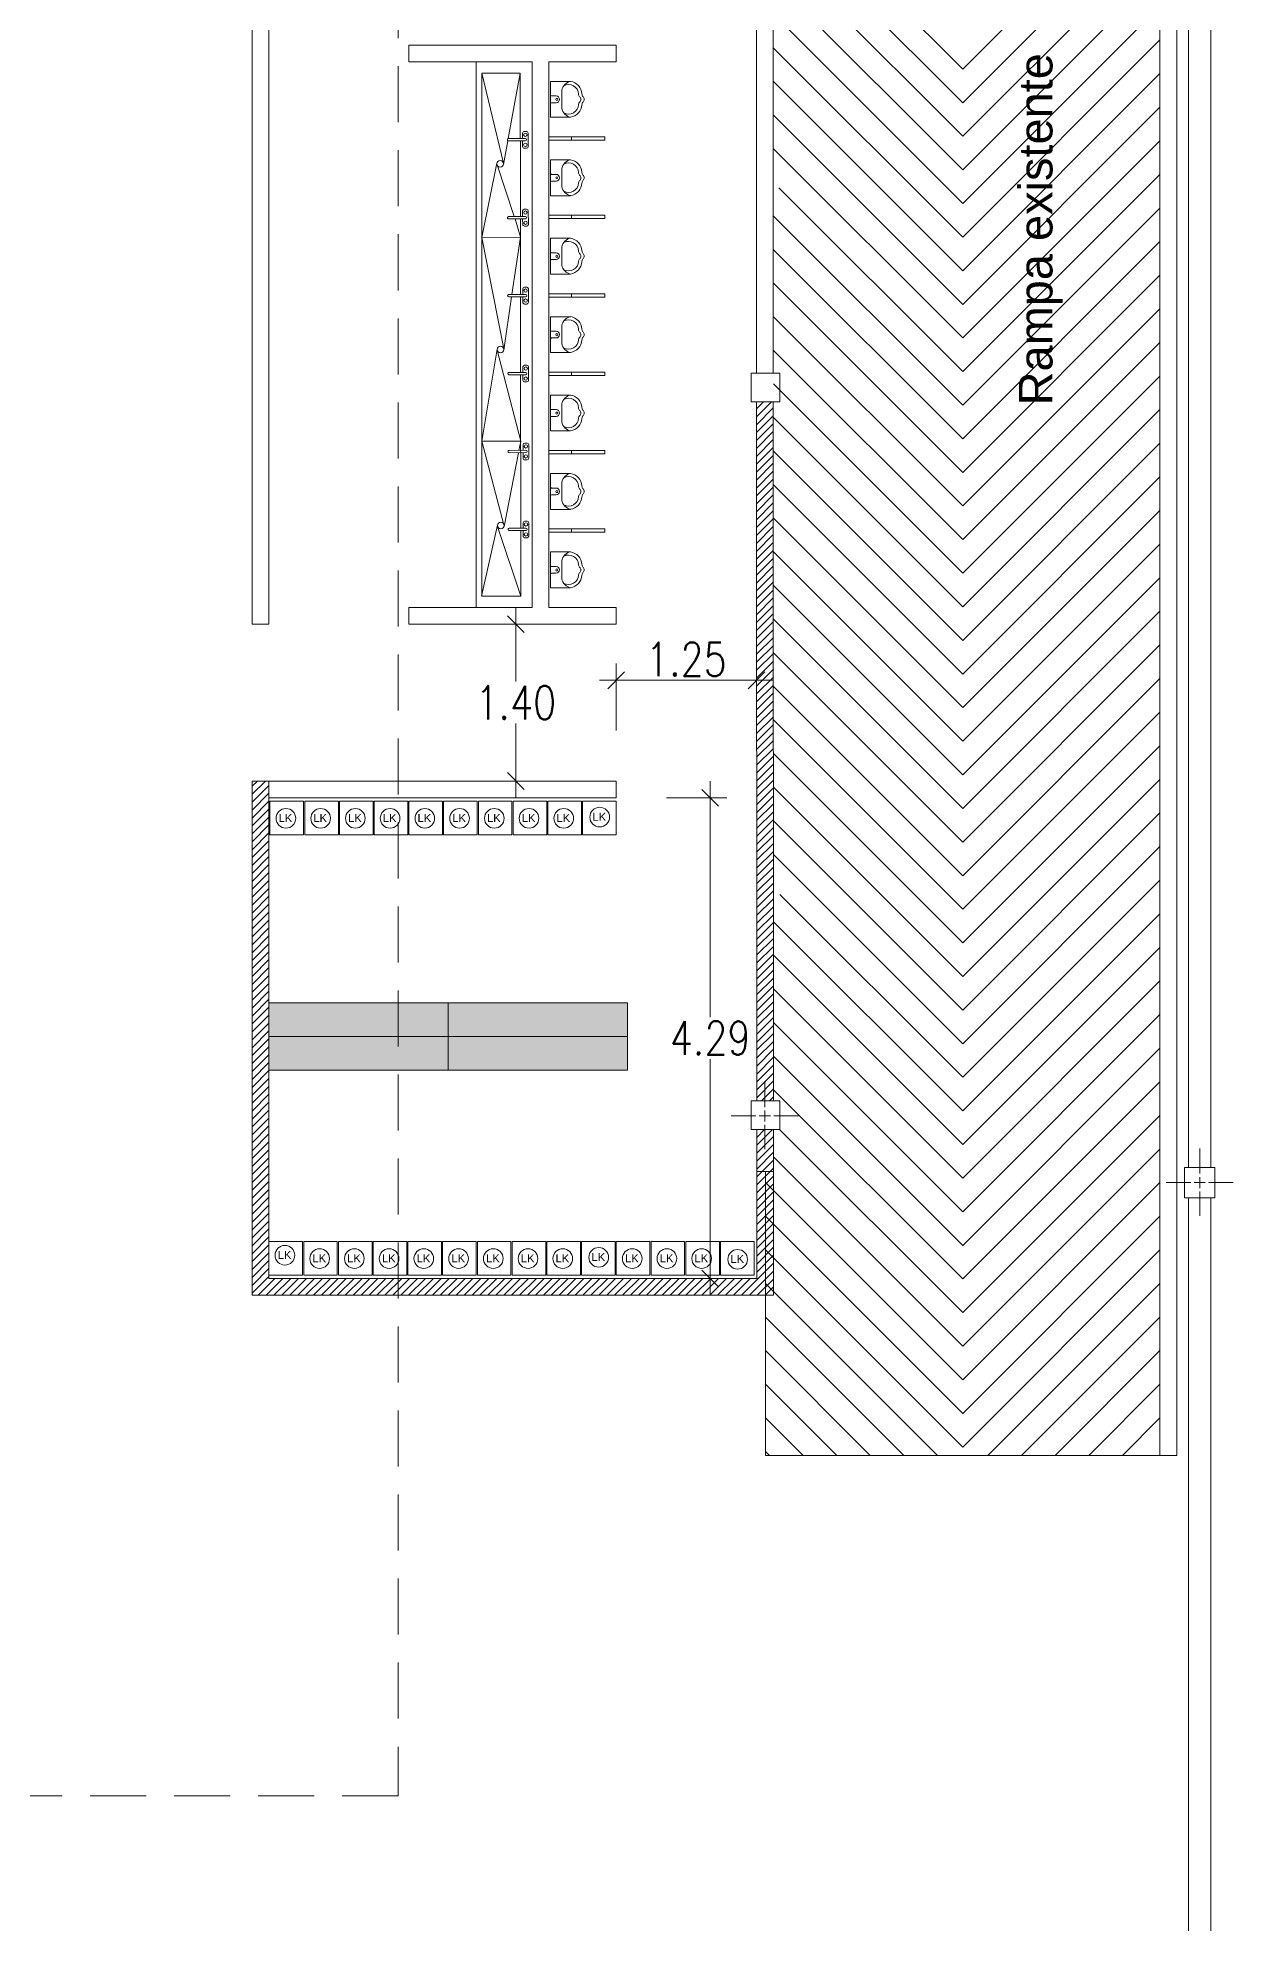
# Model space of a CAD drawing. Header units: millimetres. Extents: x 1010 to 1494, y -119 to 564.
# Drawn here: x 1254.34 to 1265.01, y -73.96 to -57.12 of the extents above; entities that cross this region are included whole.
import ezdxf

# ---------------------------------------------------------------- set-up
doc = ezdxf.new("R2010")
doc.units = ezdxf.units.MM
doc.header["$PDMODE"] = 3
doc.linetypes.add('HIDDEN', pattern=[0.375, 0.25, -0.125])
doc.layers.get('0').update_dxf_attribs({"lineweight": 9})
doc.layers.get('Defpoints').update_dxf_attribs({"lineweight": 9})
doc.layers.add('Arquitectónico Bloqueado', color=9, linetype='Continuous', lineweight=9)
doc.styles.add('DING', font='romans.shx', dxfattribs={"width": 0.8})
doc.styles.get("Standard").update_dxf_attribs({"font": 'arial.ttf'})
doc.styles.add('SWISS', font='swiss.ttf')
doc.dimstyles.new('DIM', dxfattribs={"dimscale": 0.15, "dimtxt": 2, "dimasz": 1, "dimexe": 1, "dimexo": 3, "dimgap": 0.25, "dimtad": 1, "dimtih": 1, "dimtoh": 1, "dimzin": 0, "dimdsep": 46, "dimtxsty": 'DING', "dimblk": 'OBLIQUE', "dimcen": 1, "dimdle": 1, "dimadec": 0, "dimazin": 0, "dimtfac": 1, "dimtmove": 0, "dimatfit": 0, "dimldrblk": 'ORIGIN2', "dimfxl": 1, "dimtolj": 1, "dimtzin": 0, "dimarcsym": 0})

# ---------------------------------------------------------------- blocks, each defined once
blk = doc.blocks.new('_Oblique')
at = {"color": 0, "linetype": 'ByBlock', "lineweight": -2}
blk.add_line((-0.5, -0.5), (0.5, 0.5), dxfattribs=at)
blk = doc.blocks.new('*D505')
at = {"layer": 'Arquitectónico Bloqueado', "color": 0, "lineweight": -2, "transparency": 16777216}
for p, q in [((1258.604, -62.209), (1258.604, -62.871)), ((1258.401, -62.359), (1258.754, -62.359)), ((1258.604, -63.909), (1258.604, -63.246)), ((1258.401, -63.759), (1258.754, -63.759))]:
    blk.add_line(p, q, dxfattribs=at)
at = {"layer": 'Defpoints', "color": 0, "transparency": 16777216}
for p in [(1257.951, -62.359), (1258.604, -62.359), (1257.951, -63.759, 99.842)]:
    blk.add_point(p, dxfattribs=at)
at = {"layer": 'Arquitectónico Bloqueado', "color": 0, "lineweight": -2, "transparency": 16777216, "xscale": 0.15, "yscale": 0.15, "zscale": 0.15}
for p, rotation in [((1258.604, -62.359), 90), ((1258.604, -63.759), 270)]:
    blk.add_blockref('_Oblique', p, dxfattribs=dict(at, rotation=rotation))
at = {"layer": 'Arquitectónico Bloqueado', "color": 0, "transparency": 16777216, "insert": (1258.604, -63.059), "char_height": 0.3, "attachment_point": 5, "style": 'DING'}
blk.add_mtext('\\A1;1.40', dxfattribs=at)
blk = doc.blocks.new('_Origin2')
at = {"color": 0, "linetype": 'ByBlock', "lineweight": -2}
blk.add_line((-0.5, 0), (-1, 0), dxfattribs=at)
for radius in [0.5, 0.25]:
    blk.add_circle((0, 0), radius, dxfattribs=at)
blk = doc.blocks.new('*D507')
at = {"layer": 'Arquitectónico Bloqueado', "color": 0, "lineweight": -2, "transparency": 16777216}
for p, q in [((1259.5, -63.309), (1259.5, -62.71)), ((1260.753, -63.309), (1260.753, -62.71)), ((1259.35, -62.86), (1260.903, -62.86))]:
    blk.add_line(p, q, dxfattribs=at)
at = {"layer": 'Defpoints', "color": 0, "transparency": 16777216}
for p in [(1260.753, -62.86), (1259.5, -63.759, 99.842), (1260.753, -63.759)]:
    blk.add_point(p, dxfattribs=at)
at = {"layer": 'Arquitectónico Bloqueado', "color": 0, "lineweight": -2, "transparency": 16777216, "xscale": 0.15, "yscale": 0.15, "zscale": 0.15, "rotation": 180}
blk.add_blockref('_Oblique', (1259.5, -62.86), dxfattribs=at)
at = {"layer": 'Arquitectónico Bloqueado', "color": 0, "lineweight": -2, "transparency": 16777216, "xscale": 0.15, "yscale": 0.15, "zscale": 0.15}
blk.add_blockref('_Oblique', (1260.753, -62.86), dxfattribs=at)
at = {"layer": 'Arquitectónico Bloqueado', "color": 0, "transparency": 16777216, "insert": (1260.126, -62.672), "char_height": 0.3, "attachment_point": 5, "style": 'DING'}
blk.add_mtext('\\A1;1.25', dxfattribs=at)
blk = doc.blocks.new('*D506')
at = {"layer": 'Arquitectónico Bloqueado', "color": 0, "lineweight": -2, "transparency": 16777216}
for p, q in [((1260.339, -63.759), (1260.339, -65.867)), ((1259.95, -63.909), (1260.489, -63.909)), ((1260.339, -68.349), (1260.339, -66.242)), ((1259.985, -68.199), (1260.489, -68.199))]:
    blk.add_line(p, q, dxfattribs=at)
at = {"layer": 'Defpoints', "color": 0, "transparency": 16777216}
for p in [(1259.5, -63.909, 99.842), (1259.535, -68.199, 99.842), (1260.339, -68.199)]:
    blk.add_point(p, dxfattribs=at)
at = {"layer": 'Arquitectónico Bloqueado', "color": 0, "lineweight": -2, "transparency": 16777216, "xscale": 0.15, "yscale": 0.15, "zscale": 0.15}
for p, rotation in [((1260.339, -63.909), 90), ((1260.339, -68.199), 270)]:
    blk.add_blockref('_Oblique', p, dxfattribs=dict(at, rotation=rotation))
at = {"layer": 'Arquitectónico Bloqueado', "color": 0, "transparency": 16777216, "insert": (1260.339, -66.054), "char_height": 0.3, "attachment_point": 5, "style": 'DING'}
blk.add_mtext('\\A1;4.29', dxfattribs=at)
blk = doc.blocks.new('Base Arquitectónico 2do Piso')
at = {"layer": 'Arquitectónico Bloqueado'}
h = blk.add_hatch(dxfattribs=at)
h.set_pattern_fill('_USER', color=256, scale=0.05, angle=45, pattern_type=0)
h.set_pattern_definition([(45, (1170.783765, -121.060114), (-0.03535534, 0.03535534), [])])
h.paths.add_polyline_path([(1256.251, -68.35), (1260.904, -68.349), (1260.904, -66.869), (1260.754, -66.869), (1260.754, -68.199), (1256.401, -68.2), (1256.401, -63.759), (1256.251, -63.759)])
h.paths.add_polyline_path([(1260.902, -60.374), (1260.752, -60.374), (1260.754, -66.614), (1260.904, -66.614)])
h = blk.add_hatch(dxfattribs=at)
h.set_pattern_fill('CIRCLES', color=256, scale=0.0765, angle=360, pattern_type=2)
h.set_pattern_definition([(360, (1225.33336, -50.05432), (9e-17, 0.0306), [0.0019125, -0.0592875]), (9.462322, (1225.330492, -50.054798), (0.0612, 3e-13), [0.00290832, -0.36935675]), (350.537678, (1225.330492, -50.084442), (0.0612, -8e-12), [0.00290832, -0.36935675]), (18.43495, (1225.327624, -50.055754), (0.0612, 8e-14), [0.00302393, -0.19050746]), (341.56505, (1225.327624, -50.083485), (0.0612, -8e-14), [0.00302393, -0.19050746]), (30.963757, (1225.325233, -50.057188), (0.1224, 0.0612), [0.00278792, -0.35406633]), (329.036243, (1225.325233, -50.082051), (0.1224, -0.0612), [0.00278792, -0.35406633]), (45, (1225.321886, -50.060535), (2e-16, 0.0612), [0.0047332, -0.08181667]), (315, (1225.321886, -50.078704), (0.0612, -2e-16), [0.0047332, -0.08181667]), (59.036243, (1225.320452, -50.062926), (0.0612, 0.1224), [0.00278792, -0.35406633]), (300.963757, (1225.320452, -50.076313), (0.0612, -0.1224), [0.00278792, -0.35406633]), (71.56505, (1225.319495, -50.065795), (3e-13, 0.0612), [0.00302393, -0.19050746]), (288.43495, (1225.319495, -50.073445), (3e-13, -0.0612), [0.00302393, -0.19050746]), (80.537678, (1225.319017, -50.068663), (4e-13, 0.0612), [0.00290832, -0.36935675]), (279.462322, (1225.319017, -50.070576), (3e-13, -0.0612), [0.00290832, -0.36935675]), (90, (1225.319017, -50.070576), (-0.0306, 9e-17), [0.0019125, -0.0592875]), (170.537678, (1225.338142, -50.054798), (-0.0612, 4e-13), [0.00290832, -0.36935675]), (189.462322, (1225.338142, -50.084442), (-0.0612, -3e-13), [0.00290832, -0.36935675]), (161.56505, (1225.341011, -50.055754), (-0.0612, 8e-14), [0.00302393, -0.19050731]), (198.43495, (1225.341011, -50.083485), (-0.0612, -8e-14), [0.00302393, -0.19050746]), (149.036243, (1225.343402, -50.057188), (-0.1224, 0.0612), [0.00278792, -0.35406633]), (210.963757, (1225.343402, -50.082051), (-0.1224, -0.0612), [0.00278792, -0.35406633]), (135, (1225.34675, -50.060535), (-0.0612, 2e-16), [0.0047332, -0.08181667]), (225, (1225.34675, -50.078704), (-2e-16, -0.0612), [0.0047332, -0.08181667]), (120.983757, (1225.348183, -50.062926), (-0.061242722, 0.1223786297), [0.00278792, -0.35406633]), (239.036243, (1225.348183, -50.076313), (-0.0612, -0.1224), [0.00278792, -0.35406633]), (108.43495, (1225.34914, -50.065795), (1e-09, 0.0612), [0.00302393, -0.19050746]), (251.56505, (1225.34914, -50.073445), (-3e-13, -0.0612), [0.00302393, -0.19050746]), (99.462322, (1225.349617, -50.068663), (-3e-13, 0.0612), [0.00290832, -0.36935675]), (260.537678, (1225.349617, -50.070576), (-4e-13, -0.0612), [0.00290832, -0.36935675])])
h.paths.add_polyline_path([(1258.001, -65.739), (1258.001, -66.039), (1256.401, -66.039), (1256.401, -65.739)])
h = blk.add_hatch(dxfattribs=at)
h.set_pattern_fill('CIRCLES', color=256, scale=0.0765, angle=360, pattern_type=2)
h.set_pattern_definition([(360, (1225.133332, -50.05432), (9e-17, 0.0306), [0.0019125, -0.0592875]), (9.462322, (1225.130463, -50.054798), (0.0612, 3e-13), [0.00290832, -0.36935675]), (350.537678, (1225.130463, -50.084442), (0.0612, -8e-12), [0.00290832, -0.36935675]), (18.43495, (1225.127595, -50.055754), (0.0612, 8e-14), [0.00302393, -0.19050746]), (341.56505, (1225.127595, -50.083485), (0.0612, -8e-14), [0.00302393, -0.19050746]), (30.963757, (1225.125204, -50.057188), (0.1224, 0.0612), [0.00278792, -0.35406633]), (329.036243, (1225.125204, -50.082051), (0.1224, -0.0612), [0.00278792, -0.35406633]), (45, (1225.121857, -50.060535), (2e-16, 0.0612), [0.0047332, -0.08181667]), (315, (1225.121857, -50.078704), (0.0612, -2e-16), [0.0047332, -0.08181667]), (59.036243, (1225.120423, -50.062926), (0.0612, 0.1224), [0.00278792, -0.35406633]), (300.963757, (1225.120423, -50.076313), (0.0612, -0.1224), [0.00278792, -0.35406633]), (71.56505, (1225.119466, -50.065795), (3e-13, 0.0612), [0.00302393, -0.19050746]), (288.43495, (1225.119466, -50.073445), (3e-13, -0.0612), [0.00302393, -0.19050746]), (80.537678, (1225.118988, -50.068663), (4e-13, 0.0612), [0.00290832, -0.36935675]), (279.462322, (1225.118988, -50.070576), (3e-13, -0.0612), [0.00290832, -0.36935675]), (90, (1225.118988, -50.070576), (-0.0306, 9e-17), [0.0019125, -0.0592875]), (170.537678, (1225.138113, -50.054798), (-0.0612, 4e-13), [0.00290832, -0.36935675]), (189.462322, (1225.138113, -50.084442), (-0.0612, -3e-13), [0.00290832, -0.36935675]), (161.56505, (1225.140982, -50.055754), (-0.0612, 8e-14), [0.00302393, -0.19050731]), (198.43495, (1225.140982, -50.083485), (-0.0612, -8e-14), [0.00302393, -0.19050746]), (149.036243, (1225.143373, -50.057188), (-0.1224, 0.0612), [0.00278792, -0.35406633]), (210.963757, (1225.143373, -50.082051), (-0.1224, -0.0612), [0.00278792, -0.35406633]), (135, (1225.14672, -50.060535), (-0.0612, 2e-16), [0.0047332, -0.08181667]), (225, (1225.14672, -50.078704), (-2e-16, -0.0612), [0.0047332, -0.08181667]), (120.983757, (1225.148154, -50.062926), (-0.061242722, 0.1223786297), [0.00278792, -0.35406633]), (239.036243, (1225.148154, -50.076313), (-0.0612, -0.1224), [0.00278792, -0.35406633]), (108.43495, (1225.14911, -50.065795), (1e-09, 0.0612), [0.00302393, -0.19050746]), (251.56505, (1225.14911, -50.073445), (-3e-13, -0.0612), [0.00302393, -0.19050746]), (99.462322, (1225.149588, -50.068663), (-3e-13, 0.0612), [0.00290832, -0.36935675]), (260.537678, (1225.149588, -50.070576), (-4e-13, -0.0612), [0.00290832, -0.36935675])])
h.paths.add_polyline_path([(1258.001, -65.739), (1258.001, -66.039), (1259.601, -66.039), (1259.601, -65.739)])
h = blk.add_hatch(dxfattribs=at)
h.set_pattern_fill('CIRCLES', color=256, scale=0.0765, angle=360, pattern_type=2)
h.set_pattern_definition([(360, (1225.33336, -50.354318), (9e-17, 0.0306), [0.0019125, -0.0592875]), (9.462322, (1225.330492, -50.354796), (0.0612, 3e-13), [0.00290832, -0.36935675]), (350.537678, (1225.330492, -50.38444), (0.0612, -8e-12), [0.00290832, -0.36935675]), (18.43495, (1225.327624, -50.355752), (0.0612, 8e-14), [0.00302393, -0.19050746]), (341.56505, (1225.327624, -50.383484), (0.0612, -8e-14), [0.00302393, -0.19050746]), (30.963757, (1225.325233, -50.357187), (0.1224, 0.0612), [0.00278792, -0.35406633]), (329.036243, (1225.325233, -50.382049), (0.1224, -0.0612), [0.00278792, -0.35406633]), (45, (1225.321886, -50.360534), (2e-16, 0.0612), [0.0047332, -0.08181667]), (315, (1225.321886, -50.378702), (0.0612, -2e-16), [0.0047332, -0.08181667]), (59.036243, (1225.320452, -50.362924), (0.0612, 0.1224), [0.00278792, -0.35406633]), (300.963757, (1225.320452, -50.376312), (0.0612, -0.1224), [0.00278792, -0.35406633]), (71.56505, (1225.319495, -50.365793), (3e-13, 0.0612), [0.00302393, -0.19050746]), (288.43495, (1225.319495, -50.373443), (3e-13, -0.0612), [0.00302393, -0.19050746]), (80.537678, (1225.319017, -50.368662), (4e-13, 0.0612), [0.00290832, -0.36935675]), (279.462322, (1225.319017, -50.370574), (3e-13, -0.0612), [0.00290832, -0.36935675]), (90, (1225.319017, -50.370574), (-0.0306, 9e-17), [0.0019125, -0.0592875]), (170.537678, (1225.338142, -50.354796), (-0.0612, 4e-13), [0.00290832, -0.36935675]), (189.462322, (1225.338142, -50.38444), (-0.0612, -3e-13), [0.00290832, -0.36935675]), (161.56505, (1225.341011, -50.355752), (-0.0612, 8e-14), [0.00302393, -0.19050731]), (198.43495, (1225.341011, -50.383484), (-0.0612, -8e-14), [0.00302393, -0.19050746]), (149.036243, (1225.343402, -50.357187), (-0.1224, 0.0612), [0.00278792, -0.35406633]), (210.963757, (1225.343402, -50.382049), (-0.1224, -0.0612), [0.00278792, -0.35406633]), (135, (1225.34675, -50.360534), (-0.0612, 2e-16), [0.0047332, -0.08181667]), (225, (1225.34675, -50.378702), (-2e-16, -0.0612), [0.0047332, -0.08181667]), (120.983757, (1225.348183, -50.362924), (-0.061242722, 0.1223786297), [0.00278792, -0.35406633]), (239.036243, (1225.348183, -50.376312), (-0.0612, -0.1224), [0.00278792, -0.35406633]), (108.43495, (1225.34914, -50.365793), (1e-09, 0.0612), [0.00302393, -0.19050746]), (251.56505, (1225.34914, -50.373443), (-3e-13, -0.0612), [0.00302393, -0.19050746]), (99.462322, (1225.349617, -50.368662), (-3e-13, 0.0612), [0.00290832, -0.36935675]), (260.537678, (1225.349617, -50.370574), (-4e-13, -0.0612), [0.00290832, -0.36935675])])
h.paths.add_polyline_path([(1258.001, -66.039), (1258.001, -66.339), (1256.401, -66.339), (1256.401, -66.039)])
h = blk.add_hatch(dxfattribs=at)
h.set_pattern_fill('CIRCLES', color=256, scale=0.0765, angle=360, pattern_type=2)
h.set_pattern_definition([(360, (1225.133332, -50.354318), (9e-17, 0.0306), [0.0019125, -0.0592875]), (9.462322, (1225.130463, -50.354796), (0.0612, 3e-13), [0.00290832, -0.36935675]), (350.537678, (1225.130463, -50.38444), (0.0612, -8e-12), [0.00290832, -0.36935675]), (18.43495, (1225.127595, -50.355752), (0.0612, 8e-14), [0.00302393, -0.19050746]), (341.56505, (1225.127595, -50.383484), (0.0612, -8e-14), [0.00302393, -0.19050746]), (30.963757, (1225.125204, -50.357187), (0.1224, 0.0612), [0.00278792, -0.35406633]), (329.036243, (1225.125204, -50.382049), (0.1224, -0.0612), [0.00278792, -0.35406633]), (45, (1225.121857, -50.360534), (2e-16, 0.0612), [0.0047332, -0.08181667]), (315, (1225.121857, -50.378702), (0.0612, -2e-16), [0.0047332, -0.08181667]), (59.036243, (1225.120423, -50.362924), (0.0612, 0.1224), [0.00278792, -0.35406633]), (300.963757, (1225.120423, -50.376312), (0.0612, -0.1224), [0.00278792, -0.35406633]), (71.56505, (1225.119466, -50.365793), (3e-13, 0.0612), [0.00302393, -0.19050746]), (288.43495, (1225.119466, -50.373443), (3e-13, -0.0612), [0.00302393, -0.19050746]), (80.537678, (1225.118988, -50.368662), (4e-13, 0.0612), [0.00290832, -0.36935675]), (279.462322, (1225.118988, -50.370574), (3e-13, -0.0612), [0.00290832, -0.36935675]), (90, (1225.118988, -50.370574), (-0.0306, 9e-17), [0.0019125, -0.0592875]), (170.537678, (1225.138113, -50.354796), (-0.0612, 4e-13), [0.00290832, -0.36935675]), (189.462322, (1225.138113, -50.38444), (-0.0612, -3e-13), [0.00290832, -0.36935675]), (161.56505, (1225.140982, -50.355752), (-0.0612, 8e-14), [0.00302393, -0.19050731]), (198.43495, (1225.140982, -50.383484), (-0.0612, -8e-14), [0.00302393, -0.19050746]), (149.036243, (1225.143373, -50.357187), (-0.1224, 0.0612), [0.00278792, -0.35406633]), (210.963757, (1225.143373, -50.382049), (-0.1224, -0.0612), [0.00278792, -0.35406633]), (135, (1225.14672, -50.360534), (-0.0612, 2e-16), [0.0047332, -0.08181667]), (225, (1225.14672, -50.378702), (-2e-16, -0.0612), [0.0047332, -0.08181667]), (120.983757, (1225.148154, -50.362924), (-0.061242722, 0.1223786297), [0.00278792, -0.35406633]), (239.036243, (1225.148154, -50.376312), (-0.0612, -0.1224), [0.00278792, -0.35406633]), (108.43495, (1225.14911, -50.365793), (1e-09, 0.0612), [0.00302393, -0.19050746]), (251.56505, (1225.14911, -50.373443), (-3e-13, -0.0612), [0.00302393, -0.19050746]), (99.462322, (1225.149588, -50.368662), (-3e-13, 0.0612), [0.00290832, -0.36935675]), (260.537678, (1225.149588, -50.370574), (-4e-13, -0.0612), [0.00290832, -0.36935675])])
h.paths.add_polyline_path([(1258.001, -66.039), (1258.001, -66.339), (1259.601, -66.339), (1259.601, -66.039)])
for p, q in [((1264.353, -48.979), (1264.353, -69.779)), ((1264.503, -69.779), (1264.503, -48.829)), ((1256.251, -50.74), (1256.251, -62.359)), ((1260.899, -50.739), (1260.902, -60.119)), ((1256.401, -50.89), (1256.401, -62.359)), ((1260.75, -50.889), (1260.752, -60.119)), ((1260.901, -55.712), (1262.593, -57.404)), ((1264.353, -55.644), (1262.593, -57.404)), ((1260.901, -56.012), (1262.593, -57.704)), ((1264.353, -55.944), (1262.593, -57.704)), ((1260.901, -56.312), (1262.593, -58.004)), ((1264.353, -56.244), (1262.593, -58.004)), ((1264.353, -56.544), (1262.593, -58.304)), ((1260.902, -56.612), (1262.593, -58.304)), ((1264.353, -56.844), (1262.593, -58.604)), ((1260.902, -56.912), (1262.593, -58.604)), ((1257.65, -57.189), (1259.5, -57.189)), ((1257.65, -57.189), (1257.65, -57.339)), ((1259.5, -57.189), (1259.5, -57.339)), ((1260.902, -57.213), (1262.593, -58.904)), ((1264.353, -57.144), (1262.593, -58.904)), ((1257.65, -57.339), (1258.75, -57.339)), ((1258.75, -57.339), (1258.25, -57.34)), ((1258.25, -57.34), (1258.25, -62.21)), ((1258.75, -57.339), (1258.75, -62.209)), ((1258.75, -57.339), (1258.75, -62.209)), ((1258.9, -57.339), (1259.5, -57.339)), ((1258.9, -57.339), (1258.9, -62.209)), ((1258.3, -62.109), (1258.3, -57.439)), ((1258.644, -57.439), (1258.3, -57.439)), ((1258.3, -57.439), (1258.494, -58.243)), ((1258.644, -57.439), (1258.536, -58.025)), ((1258.644, -57.439), (1258.644, -58.025)), ((1258.914, -57.514), (1258.914, -57.834)), ((1258.914, -57.514), (1259.093, -57.514)), ((1260.902, -57.513), (1262.593, -59.204)), ((1264.353, -57.444), (1262.593, -59.204)), ((1258.922, -57.644), (1258.964, -57.644)), ((1258.922, -57.704), (1258.964, -57.704)), ((1259.014, -57.594), (1259.014, -57.754)), ((1258.914, -57.834), (1259.093, -57.834)), ((1260.902, -57.813), (1262.593, -59.504)), ((1264.353, -57.744), (1262.593, -59.504)), ((1258.533, -58.043), (1258.494, -58.255)), ((1258.689, -58.025), (1258.539, -58.025)), ((1258.689, -58.045), (1258.539, -58.045)), ((1258.645, -58.045), (1258.645, -58.72)), ((1258.664, -57.975), (1258.664, -58.025)), ((1258.664, -58.045), (1258.665, -58.095)), ((1258.699, -57.96), (1258.679, -57.96)), ((1258.714, -57.975), (1258.715, -58.095)), ((1258.9, -58.009), (1259.4, -58.009)), ((1258.9, -58.039), (1258.9, -58.009)), ((1259.4, -58.039), (1258.9, -58.039)), ((1259.1, -58.039), (1259.1, -58.009)), ((1259.4, -58.039), (1259.4, -58.009)), ((1264.353, -58.044), (1262.593, -59.804)), ((1258.7, -58.11), (1258.68, -58.11)), ((1258.914, -58.214), (1258.914, -58.534)), ((1258.914, -58.214), (1259.093, -58.214)), ((1260.902, -58.113), (1262.593, -59.804)), ((1258.3, -58.906), (1258.436, -58.244)), ((1258.59, -58.72), (1258.437, -58.258)), ((1258.922, -58.344), (1258.964, -58.344)), ((1258.922, -58.404), (1258.964, -58.404)), ((1259.014, -58.294), (1259.014, -58.454)), ((1264.353, -58.344), (1262.593, -60.104)), ((1258.914, -58.534), (1259.093, -58.534)), ((1260.953, -58.464), (1262.593, -60.104)), ((1258.69, -58.72), (1258.54, -58.721)), ((1258.69, -58.74), (1258.54, -58.741)), ((1258.646, -58.905), (1258.597, -58.74)), ((1258.645, -58.74), (1258.646, -59.416)), ((1258.665, -58.67), (1258.665, -58.72)), ((1258.665, -58.74), (1258.666, -58.79)), ((1258.7, -58.655), (1258.68, -58.655)), ((1258.715, -58.67), (1258.716, -58.79)), ((1258.9, -58.709), (1259.4, -58.709)), ((1258.9, -58.739), (1258.9, -58.709)), ((1259.4, -58.739), (1258.9, -58.739)), ((1259.1, -58.739), (1259.1, -58.709)), ((1259.4, -58.739), (1259.4, -58.709)), ((1260.902, -58.713), (1262.593, -60.404)), ((1264.353, -58.644), (1262.593, -60.404)), ((1258.646, -58.905), (1258.3, -58.906)), ((1258.3, -58.906), (1258.496, -59.901)), ((1258.646, -58.905), (1258.57, -59.416)), ((1258.701, -58.805), (1258.681, -58.805)), ((1258.914, -58.914), (1258.914, -59.234)), ((1258.914, -58.914), (1259.093, -58.914)), ((1258.922, -59.044), (1258.964, -59.044)), ((1259.014, -58.994), (1259.014, -59.154)), ((1260.902, -59.013), (1262.593, -60.704)), ((1264.353, -58.944), (1262.593, -60.704)), ((1258.914, -59.234), (1259.093, -59.234)), ((1258.922, -59.104), (1258.964, -59.104)), ((1264.353, -59.244), (1262.593, -61.004)), ((1258.666, -59.366), (1258.666, -59.416)), ((1258.701, -59.351), (1258.681, -59.351)), ((1258.716, -59.366), (1258.717, -59.486)), ((1258.9, -59.409), (1259.4, -59.409)), ((1258.9, -59.439), (1258.9, -59.409)), ((1259.1, -59.439), (1259.1, -59.409)), ((1259.4, -59.439), (1259.4, -59.409)), ((1260.902, -59.313), (1262.593, -61.004)), ((1258.567, -59.436), (1258.497, -59.912)), ((1258.691, -59.416), (1258.541, -59.416)), ((1258.692, -59.436), (1258.542, -59.436)), ((1258.646, -59.436), (1258.647, -60.112)), ((1258.667, -59.436), (1258.667, -59.486)), ((1258.702, -59.501), (1258.682, -59.501)), ((1259.4, -59.439), (1258.9, -59.439)), ((1264.353, -59.544), (1262.593, -61.304)), ((1258.914, -59.614), (1258.914, -59.934)), ((1258.914, -59.614), (1259.093, -59.614)), ((1258.922, -59.744), (1258.964, -59.744)), ((1259.014, -59.694), (1259.014, -59.854)), ((1260.902, -59.613), (1262.593, -61.304)), ((1258.3, -60.726), (1258.439, -59.903)), ((1258.648, -60.726), (1258.439, -59.914)), ((1258.922, -59.804), (1258.964, -59.804)), ((1260.902, -59.913), (1262.593, -61.604)), ((1264.353, -59.844), (1262.593, -61.604)), ((1258.668, -60.062), (1258.668, -60.112)), ((1258.703, -60.047), (1258.683, -60.047)), ((1258.718, -60.062), (1258.718, -60.182)), ((1258.914, -59.934), (1259.093, -59.934)), ((1258.693, -60.112), (1258.543, -60.112)), ((1258.693, -60.132), (1258.543, -60.132)), ((1258.647, -60.132), (1258.649, -61.503)), ((1258.668, -60.132), (1258.668, -60.182)), ((1258.703, -60.197), (1258.683, -60.197)), ((1258.9, -60.109), (1259.4, -60.109)), ((1258.9, -60.139), (1258.9, -60.109)), ((1259.4, -60.139), (1258.9, -60.139)), ((1259.1, -60.139), (1259.1, -60.109)), ((1259.4, -60.139), (1259.4, -60.109)), ((1260.903, -60.213), (1262.593, -61.904)), ((1264.353, -60.144), (1262.593, -61.904)), ((1258.914, -60.314), (1258.914, -60.634)), ((1258.914, -60.314), (1259.093, -60.314)), ((1259.014, -60.394), (1259.014, -60.554)), ((1260.752, -60.374), (1260.754, -66.614)), ((1260.902, -60.374), (1260.904, -66.614)), ((1258.922, -60.444), (1258.964, -60.444)), ((1258.922, -60.504), (1258.964, -60.504)), ((1260.903, -60.513), (1262.593, -62.204)), ((1264.353, -60.444), (1262.593, -62.204)), ((1258.648, -60.726), (1258.3, -60.726)), ((1258.3, -60.726), (1258.498, -61.471)), ((1258.648, -60.726), (1258.632, -60.808)), ((1258.669, -60.757), (1258.669, -60.807)), ((1258.704, -60.742), (1258.684, -60.742)), ((1258.719, -60.757), (1258.719, -60.877)), ((1258.914, -60.634), (1259.093, -60.634)), ((1264.353, -60.744), (1262.593, -62.504)), ((1258.628, -60.828), (1258.499, -61.486)), ((1258.694, -60.807), (1258.544, -60.808)), ((1258.694, -60.827), (1258.544, -60.828)), ((1258.669, -60.827), (1258.669, -60.877)), ((1258.704, -60.892), (1258.684, -60.892)), ((1258.9, -60.809), (1259.4, -60.809)), ((1258.9, -60.839), (1258.9, -60.809)), ((1259.4, -60.839), (1258.9, -60.839)), ((1259.1, -60.839), (1259.1, -60.809)), ((1259.4, -60.839), (1259.4, -60.809)), ((1260.903, -60.814), (1262.593, -62.504)), ((1258.914, -61.014), (1258.914, -61.334)), ((1258.914, -61.014), (1259.093, -61.014)), ((1259.014, -61.094), (1259.014, -61.254)), ((1264.353, -61.044), (1262.593, -62.804)), ((1258.922, -61.144), (1258.964, -61.144)), ((1258.922, -61.204), (1258.964, -61.204)), ((1260.903, -61.114), (1262.593, -62.804)), ((1258.914, -61.334), (1259.093, -61.334)), ((1260.903, -61.414), (1262.593, -63.104)), ((1264.353, -61.344), (1262.593, -63.104)), ((1258.299, -62.109), (1258.441, -61.474)), ((1258.65, -62.109), (1258.441, -61.487)), ((1258.695, -61.503), (1258.545, -61.503)), ((1258.695, -61.523), (1258.545, -61.523)), ((1258.649, -61.523), (1258.65, -62.109)), ((1258.67, -61.453), (1258.67, -61.503)), ((1258.67, -61.523), (1258.67, -61.573)), ((1258.705, -61.438), (1258.685, -61.438)), ((1258.705, -61.588), (1258.685, -61.588)), ((1258.72, -61.453), (1258.72, -61.573)), ((1258.9, -61.509), (1259.4, -61.509)), ((1258.9, -61.539), (1258.9, -61.509)), ((1259.4, -61.539), (1258.9, -61.539)), ((1259.1, -61.539), (1259.1, -61.509)), ((1259.4, -61.539), (1259.4, -61.509)), ((1258.914, -61.714), (1258.914, -62.034)), ((1258.914, -61.714), (1259.093, -61.714)), ((1260.903, -61.714), (1262.593, -63.404)), ((1264.353, -61.644), (1262.593, -63.404)), ((1258.922, -61.844), (1258.964, -61.844)), ((1258.922, -61.904), (1258.964, -61.904)), ((1259.014, -61.794), (1259.014, -61.954)), ((1258.65, -62.109), (1258.3, -62.109)), ((1258.914, -62.034), (1259.093, -62.034)), ((1260.903, -62.014), (1262.593, -63.704)), ((1264.353, -61.944), (1262.593, -63.704)), ((1258.75, -62.209), (1257.65, -62.209)), ((1257.65, -62.209), (1257.65, -62.359)), ((1258.75, -62.209), (1258.25, -62.21)), ((1258.3, -62.209), (1258.3, -62.209)), ((1258.65, -62.209), (1258.65, -62.209)), ((1259.5, -62.209), (1258.9, -62.209)), ((1259.5, -62.209), (1259.5, -62.359)), ((1264.353, -62.244), (1262.593, -64.004)), ((1256.401, -62.359), (1256.251, -62.359)), ((1259.5, -62.359), (1257.65, -62.359)), ((1260.903, -62.314), (1262.593, -64.004)), ((1264.353, -62.544), (1262.593, -64.304)), ((1260.903, -62.614), (1262.593, -64.304)), ((1260.903, -62.914), (1262.593, -64.604)), ((1264.353, -62.844), (1262.593, -64.604)), ((1260.903, -63.214), (1262.593, -64.904)), ((1264.353, -63.144), (1262.593, -64.904)), ((1264.353, -63.444), (1262.593, -65.204)), ((1260.903, -63.514), (1262.593, -65.204)), ((1256.251, -63.759), (1256.251, -68.35)), ((1256.401, -63.759), (1256.251, -63.759)), ((1256.401, -63.759), (1256.401, -68.2)), ((1256.401, -63.759), (1259.5, -63.759)), ((1259.5, -63.759), (1259.5, -63.909)), ((1264.353, -63.744), (1262.593, -65.504)), ((1256.401, -63.909), (1259.5, -63.909)), ((1260.904, -63.814), (1262.593, -65.504)), ((1260.904, -64.114), (1262.593, -65.804)), ((1264.353, -64.044), (1262.593, -65.804)), ((1260.904, -64.414), (1262.593, -66.104)), ((1264.353, -64.344), (1262.593, -66.104)), ((1260.961, -64.771), (1262.593, -66.404)), ((1264.353, -64.644), (1262.593, -66.404)), ((1264.353, -64.944), (1262.593, -66.704)), ((1260.904, -65.015), (1262.593, -66.704)), ((1264.353, -65.244), (1262.593, -67.004)), ((1260.904, -65.315), (1262.593, -67.004)), ((1260.904, -65.615), (1262.593, -67.304)), ((1264.353, -65.544), (1262.593, -67.304)), ((1260.904, -65.915), (1262.593, -67.604)), ((1264.353, -65.844), (1262.593, -67.604)), ((1264.353, -66.144), (1262.593, -67.904)), ((1260.904, -66.215), (1262.593, -67.904)), ((1260.826, -66.669, -99.842), (1260.826, -66.445, -99.842)), ((1264.353, -66.444), (1262.593, -68.204)), ((1260.904, -66.515), (1262.593, -68.204)), ((1260.746, -66.749, -99.842), (1260.526, -66.749, -99.842)), ((1260.876, -66.749, -99.842), (1260.776, -66.749, -99.842)), ((1260.826, -66.799, -99.842), (1260.826, -66.699, -99.842)), ((1261.126, -66.749, -99.842), (1260.906, -66.749, -99.842)), ((1264.353, -66.744), (1262.593, -68.504)), ((1260.754, -66.869), (1260.754, -68.199)), ((1260.826, -67.045, -99.842), (1260.826, -66.829, -99.842)), ((1260.904, -66.869), (1260.904, -68.349)), ((1260.958, -66.869), (1262.593, -68.504)), ((1260.904, -67.115), (1262.593, -68.804)), ((1264.353, -67.044), (1262.593, -68.804)), ((1264.708, -67.264), (1264.708, -67.04)), ((1260.754, -67.244), (1260.904, -67.244)), ((1260.833, -69.779), (1260.833, -67.244)), ((1264.708, -67.394), (1264.708, -67.294)), ((1260.833, -67.344), (1262.593, -69.104)), ((1264.353, -67.344), (1262.593, -69.104)), ((1264.628, -67.344), (1264.408, -67.344)), ((1264.758, -67.344), (1264.658, -67.344)), ((1264.708, -67.64), (1264.708, -67.424)), ((1265.008, -67.344), (1264.788, -67.344)), ((1260.833, -67.644), (1262.593, -69.404)), ((1264.353, -67.644), (1262.593, -69.404)), ((1260.833, -67.944), (1262.593, -69.704)), ((1264.353, -67.944), (1262.593, -69.704)), ((1256.401, -68.2), (1260.754, -68.199)), ((1260.833, -68.244), (1262.368, -69.779)), ((1264.353, -68.244), (1262.818, -69.779)), ((1256.251, -68.35), (1260.904, -68.349)), ((1260.833, -68.544), (1262.068, -69.779)), ((1264.353, -68.544), (1263.118, -69.779)), ((1260.833, -68.844), (1261.768, -69.779)), ((1264.353, -68.844), (1263.418, -69.779)), ((1260.833, -69.144), (1261.468, -69.779)), ((1264.353, -69.144), (1263.718, -69.779)), ((1260.833, -69.444), (1261.168, -69.779)), ((1264.353, -69.444), (1264.018, -69.779)), ((1260.833, -69.744), (1260.868, -69.779)), ((1264.353, -69.779), (1260.833, -69.779)), ((1264.353, -69.779), (1264.503, -69.779))]:
    blk.add_line(p, q, dxfattribs=at)
at = {"layer": 'Arquitectónico Bloqueado', "linetype": 'HIDDEN', "ltscale": 2}
blk.add_lwpolyline([(1224.836, -41.629), (1257.554, -41.629), (1257.554, -72.817), (1224.836, -72.817)], close=True, dxfattribs=at)
at = {"layer": 'Arquitectónico Bloqueado'}
for points in [[(1264.608, -67.209), (1264.808, -67.209), (1264.808, -53.959), (1264.608, -53.959), (1264.608, -67.209)], [(1264.843, -67.479), (1264.843, -67.209), (1264.573, -67.209), (1264.573, -67.479), (1264.843, -67.479)], [(1264.608, -80.679), (1264.808, -80.679), (1264.808, -67.479), (1264.608, -67.479), (1264.608, -80.679)]]:
    blk.add_lwpolyline(points, dxfattribs=at)
at = {"layer": 'Arquitectónico Bloqueado', "elevation": -99.842}
for points in [[(1260.961, -60.374), (1260.961, -60.119), (1260.706, -60.119), (1260.706, -60.374), (1260.961, -60.374)], [(1260.961, -66.869), (1260.961, -66.614), (1260.706, -66.614), (1260.706, -66.869), (1260.961, -66.869)]]:
    blk.add_lwpolyline(points, dxfattribs=at)
for points in [[(1256.71, -63.939), (1256.41, -63.939), (1256.41, -64.239), (1256.71, -64.239)], [(1257.02, -63.939), (1256.72, -63.939), (1256.72, -64.239), (1257.02, -64.239)], [(1257.33, -63.939), (1257.03, -63.939), (1257.03, -64.239), (1257.33, -64.239)], [(1257.64, -63.939), (1257.34, -63.939), (1257.34, -64.239), (1257.64, -64.239)], [(1257.95, -63.939), (1257.65, -63.939), (1257.65, -64.239), (1257.95, -64.239)], [(1258.26, -63.939), (1257.96, -63.939), (1257.96, -64.239), (1258.26, -64.239)], [(1258.57, -63.939), (1258.27, -63.939), (1258.27, -64.239), (1258.57, -64.239)], [(1258.88, -63.939), (1258.58, -63.939), (1258.58, -64.239), (1258.88, -64.239)], [(1259.19, -63.939), (1258.89, -63.939), (1258.89, -64.239), (1259.19, -64.239)], [(1259.5, -63.939), (1259.2, -63.939), (1259.2, -64.239), (1259.5, -64.239)], [(1258.001, -66.039), (1256.401, -66.039), (1256.401, -65.739), (1258.001, -65.739)], [(1258.001, -66.039), (1259.601, -66.039), (1259.601, -65.739), (1258.001, -65.739)], [(1258.001, -66.339), (1256.401, -66.339), (1256.401, -66.039), (1258.001, -66.039)], [(1258.001, -66.339), (1259.601, -66.339), (1259.601, -66.039), (1258.001, -66.039)], [(1256.701, -67.869), (1256.401, -67.869), (1256.401, -68.169), (1256.701, -68.169)], [(1257.011, -67.869), (1256.711, -67.869), (1256.711, -68.169), (1257.011, -68.169)], [(1257.321, -67.869), (1257.021, -67.869), (1257.021, -68.169), (1257.321, -68.169)], [(1257.631, -67.869), (1257.331, -67.869), (1257.331, -68.169), (1257.631, -68.169)], [(1257.941, -67.869), (1257.641, -67.869), (1257.641, -68.169), (1257.941, -68.169)], [(1258.251, -67.869), (1257.951, -67.869), (1257.951, -68.169), (1258.251, -68.169)], [(1258.561, -67.869), (1258.261, -67.869), (1258.261, -68.169), (1258.561, -68.169)], [(1258.871, -67.869), (1258.571, -67.869), (1258.571, -68.169), (1258.871, -68.169)], [(1259.181, -67.869), (1258.881, -67.869), (1258.881, -68.169), (1259.181, -68.169)], [(1259.491, -67.869), (1259.191, -67.869), (1259.191, -68.169), (1259.491, -68.169)], [(1259.801, -67.869), (1259.501, -67.869), (1259.501, -68.169), (1259.801, -68.169)], [(1260.111, -67.869), (1259.811, -67.869), (1259.811, -68.169), (1260.111, -68.169)], [(1260.421, -67.869), (1260.121, -67.869), (1260.121, -68.169), (1260.421, -68.169)], [(1260.731, -67.869), (1260.431, -67.869), (1260.431, -68.169), (1260.731, -68.169)]]:
    blk.add_lwpolyline(points, close=True, dxfattribs=at)
at = {"layer": 'Arquitectónico Bloqueado'}
for centre, radius in [((1258.97, -57.675, -99.842), 0.01), ((1258.689, -57.99, -99.842), 0.015), ((1258.689, -58.08, -99.842), 0.015), ((1258.465, -58.249, -99.842), 0.0294), ((1258.97, -58.375, -99.842), 0.01), ((1258.69, -58.685, -99.842), 0.015), ((1258.691, -58.775, -99.842), 0.015), ((1258.97, -59.075, -99.842), 0.01), ((1258.691, -59.381, -99.842), 0.015), ((1258.692, -59.471, -99.842), 0.015), ((1258.468, -59.908, -99.842), 0.0294), ((1258.97, -59.775, -99.842), 0.01), ((1258.693, -60.077, -99.842), 0.015), ((1258.693, -60.167, -99.842), 0.015), ((1258.97, -60.475, -99.842), 0.01), ((1258.694, -60.772, -99.842), 0.015), ((1258.694, -60.862, -99.842), 0.015), ((1258.97, -61.175, -99.842), 0.01), ((1258.47, -61.479, -99.842), 0.0294), ((1258.695, -61.468, -99.842), 0.015), ((1258.695, -61.558, -99.842), 0.015), ((1258.97, -61.875, -99.842), 0.01), ((1256.552, -64.092, -99.842), 0.0877), ((1256.862, -64.092, -99.842), 0.0877), ((1257.172, -64.092, -99.842), 0.0877), ((1257.482, -64.092, -99.842), 0.0877), ((1257.792, -64.092, -99.842), 0.0877), ((1258.102, -64.092, -99.842), 0.0877), ((1258.412, -64.092, -99.842), 0.0877), ((1258.722, -64.092, -99.842), 0.0877), ((1259.032, -64.092, -99.842), 0.0877), ((1259.353, -64.081, -99.842), 0.0877), ((1256.543, -67.992, -99.842), 0.0877), ((1256.853, -68.022, -99.842), 0.0877), ((1257.163, -68.022, -99.842), 0.0877), ((1257.473, -68.022, -99.842), 0.0877), ((1257.783, -68.022, -99.842), 0.0877), ((1258.093, -68.022, -99.842), 0.0877), ((1258.403, -68.022, -99.842), 0.0877), ((1258.713, -68.022, -99.842), 0.0877), ((1259.023, -68.022, -99.842), 0.0877), ((1259.344, -68.011, -99.842), 0.0877), ((1259.643, -68.022, -99.842), 0.0877), ((1259.953, -68.022, -99.842), 0.0877), ((1260.263, -68.022, -99.842), 0.0877), ((1260.584, -68.029, -99.842), 0.0877)]:
    blk.add_circle(centre, radius, dxfattribs=at)
for centre, radius, start, end in [((1259.111, -57.61, -99.842), 0.0982, 100.4708, 170.3154), ((1259.074, -57.633, -99.842), 0.091, 4.1164, 117.5563), ((1259.074, -57.633, -99.842), 0.121, 3.7456, 80.7416), ((1258.925, -57.633, -99.842), 0.0111, 182.8558, 255.4469), ((1258.925, -57.715, -99.842), 0.0111, 104.5531, 177.1442), ((1258.964, -57.674, -99.842), 0.03, 270, 90), ((1259.074, -57.714, -99.842), 0.091, 242.4437, 355.8649), ((1259.074, -57.714, -99.842), 0.121, 279.2584, 356.2544), ((1259.203, -57.626, -99.842), 0.0388, 180.8947, 220.0859), ((1259.203, -57.724, -99.842), 0.0388, 139.9141, 175.1086), ((1259.152, -57.675, -99.842), 0.0325, 312.1821, 47.8179), ((1259.233, -57.625, -99.842), 0.0388, 180.8947, 220.0859), ((1259.233, -57.723, -99.842), 0.0388, 139.9141, 179.1053), ((1259.182, -57.674, -99.842), 0.0325, 312.1821, 47.8179), ((1259.111, -57.737, -99.842), 0.0981, 189.672, 259.559), ((1258.539, -58.035, -99.842), 0.01, 90.0796, 270.0796), ((1258.679, -57.975, -99.842), 0.015, 90.0796, 180.0796), ((1258.689, -58.035, -99.842), 0.01, 270.0796, 90.0796), ((1258.699, -57.975, -99.842), 0.015, 0.0796, 90.0796), ((1258.68, -58.095, -99.842), 0.015, 180.0796, 270.0796), ((1258.7, -58.095, -99.842), 0.015, 270.0796, 0.0796), ((1259.111, -58.31, -99.842), 0.0982, 100.4708, 170.3154), ((1259.074, -58.333, -99.842), 0.121, 3.7456, 80.7416), ((1258.925, -58.333, -99.842), 0.0111, 182.8558, 255.4469), ((1258.925, -58.415, -99.842), 0.0111, 104.5531, 177.1442), ((1258.964, -58.374, -99.842), 0.03, 270, 90), ((1259.074, -58.333, -99.842), 0.091, 4.1164, 117.5563), ((1259.203, -58.326, -99.842), 0.0388, 180.8947, 220.0859), ((1259.203, -58.424, -99.842), 0.0388, 139.9141, 175.1086), ((1259.152, -58.375, -99.842), 0.0325, 312.1821, 47.8179), ((1259.233, -58.325, -99.842), 0.0388, 180.8947, 220.0859), ((1259.233, -58.423, -99.842), 0.0388, 139.9141, 179.1053), ((1259.182, -58.374, -99.842), 0.0325, 312.1821, 47.8179), ((1259.111, -58.437, -99.842), 0.0981, 189.672, 259.559), ((1259.074, -58.414, -99.842), 0.091, 242.4437, 355.8649), ((1259.074, -58.414, -99.842), 0.121, 279.2584, 356.2544), ((1258.54, -58.731, -99.842), 0.01, 90.0796, 270.0796), ((1258.68, -58.67, -99.842), 0.015, 90.0796, 180.0796), ((1258.69, -58.73, -99.842), 0.01, 270.0796, 90.0796), ((1258.7, -58.67, -99.842), 0.015, 0.0796, 90.0796), ((1258.681, -58.79, -99.842), 0.015, 180.0796, 270.0796), ((1258.701, -58.79, -99.842), 0.015, 270.0796, 0.0796), ((1258.925, -59.033, -99.842), 0.0111, 182.8558, 255.4469), ((1258.964, -59.074, -99.842), 0.03, 270, 90), ((1259.111, -59.01, -99.842), 0.0982, 100.4708, 170.3154), ((1259.074, -59.033, -99.842), 0.091, 4.1164, 117.5563), ((1259.074, -59.033, -99.842), 0.121, 3.7456, 80.7416), ((1259.203, -59.026, -99.842), 0.0388, 180.8947, 220.0859), ((1259.152, -59.075, -99.842), 0.0325, 312.1821, 47.8179), ((1259.233, -59.025, -99.842), 0.0388, 180.8947, 220.0859), ((1259.182, -59.074, -99.842), 0.0325, 312.1821, 47.8179), ((1258.925, -59.115, -99.842), 0.0111, 104.5531, 177.1442), ((1259.111, -59.137, -99.842), 0.0981, 189.672, 259.559), ((1259.074, -59.114, -99.842), 0.091, 242.4437, 355.8649), ((1259.074, -59.114, -99.842), 0.121, 279.2584, 356.2544), ((1259.203, -59.124, -99.842), 0.0388, 139.9141, 175.1086), ((1259.233, -59.123, -99.842), 0.0388, 139.9141, 179.1053), ((1258.681, -59.366, -99.842), 0.015, 90.0796, 180.0796), ((1258.701, -59.366, -99.842), 0.015, 0.0796, 90.0796), ((1258.541, -59.426, -99.842), 0.01, 90.0796, 270.0796), ((1258.682, -59.486, -99.842), 0.015, 180.0796, 270.0796), ((1258.691, -59.426, -99.842), 0.01, 270.0796, 90.0796), ((1258.702, -59.486, -99.842), 0.015, 270.0796, 0.0796), ((1258.925, -59.733, -99.842), 0.0111, 182.8558, 255.4469), ((1258.964, -59.774, -99.842), 0.03, 270, 90), ((1259.111, -59.71, -99.842), 0.0982, 100.4708, 170.3154), ((1259.074, -59.733, -99.842), 0.091, 4.1164, 117.5563), ((1259.074, -59.733, -99.842), 0.121, 3.7456, 80.7416), ((1259.203, -59.726, -99.842), 0.0388, 180.8947, 220.0859), ((1259.152, -59.775, -99.842), 0.0325, 312.1821, 47.8179), ((1259.233, -59.725, -99.842), 0.0388, 180.8947, 220.0859), ((1259.182, -59.774, -99.842), 0.0325, 312.1821, 47.8179), ((1258.925, -59.815, -99.842), 0.0111, 104.5531, 177.1442), ((1259.111, -59.837, -99.842), 0.0981, 189.672, 259.559), ((1259.074, -59.814, -99.842), 0.091, 242.4437, 355.8649), ((1259.074, -59.814, -99.842), 0.121, 279.2584, 356.2544), ((1259.203, -59.824, -99.842), 0.0388, 139.9141, 175.1086), ((1259.233, -59.823, -99.842), 0.0388, 139.9141, 179.1053), ((1258.683, -60.062, -99.842), 0.015, 90.0796, 180.0796), ((1258.703, -60.062, -99.842), 0.015, 0.0796, 90.0796), ((1258.543, -60.122, -99.842), 0.01, 90.0796, 270.0796), ((1258.683, -60.182, -99.842), 0.015, 180.0796, 270.0796), ((1258.693, -60.122, -99.842), 0.01, 270.0796, 90.0796), ((1258.703, -60.182, -99.842), 0.015, 270.0796, 0.0796), ((1259.111, -60.41, -99.842), 0.0982, 100.4708, 170.3154), ((1259.074, -60.433, -99.842), 0.091, 4.1164, 117.5563), ((1259.074, -60.433, -99.842), 0.121, 3.7456, 80.7416), ((1259.233, -60.425, -99.842), 0.0388, 180.8947, 220.0859), ((1258.925, -60.433, -99.842), 0.0111, 182.8558, 255.4469), ((1258.925, -60.515, -99.842), 0.0111, 104.5531, 177.1442), ((1258.964, -60.474, -99.842), 0.03, 270, 90), ((1259.111, -60.537, -99.842), 0.0981, 189.672, 259.559), ((1259.074, -60.514, -99.842), 0.091, 242.4437, 355.8649), ((1259.074, -60.514, -99.842), 0.121, 279.2584, 356.2544), ((1259.203, -60.426, -99.842), 0.0388, 180.8947, 220.0859), ((1259.203, -60.524, -99.842), 0.0388, 139.9141, 175.1086), ((1259.152, -60.475, -99.842), 0.0325, 312.1821, 47.8179), ((1259.233, -60.523, -99.842), 0.0388, 139.9141, 179.1053), ((1259.182, -60.474, -99.842), 0.0325, 312.1821, 47.8179), ((1258.684, -60.757, -99.842), 0.015, 90.0796, 180.0796), ((1258.704, -60.757, -99.842), 0.015, 0.0796, 90.0796), ((1258.544, -60.818, -99.842), 0.01, 90.0796, 270.0796), ((1258.684, -60.877, -99.842), 0.015, 180.0796, 270.0796), ((1258.694, -60.817, -99.842), 0.01, 270.0796, 90.0796), ((1258.704, -60.877, -99.842), 0.015, 270.0796, 0.0796), ((1259.111, -61.11, -99.842), 0.0982, 100.4708, 170.3154), ((1259.074, -61.133, -99.842), 0.091, 4.1164, 117.5563), ((1259.074, -61.133, -99.842), 0.121, 3.7456, 80.7416), ((1258.925, -61.133, -99.842), 0.0111, 182.8558, 255.4469), ((1258.925, -61.215, -99.842), 0.0111, 104.5531, 177.1442), ((1258.964, -61.174, -99.842), 0.03, 270, 90), ((1259.111, -61.237, -99.842), 0.0981, 189.672, 259.559), ((1259.074, -61.214, -99.842), 0.091, 242.4437, 355.8649), ((1259.074, -61.214, -99.842), 0.121, 279.2584, 356.2544), ((1259.203, -61.126, -99.842), 0.0388, 180.8947, 220.0859), ((1259.203, -61.224, -99.842), 0.0388, 139.9141, 175.1086), ((1259.152, -61.175, -99.842), 0.0325, 312.1821, 47.8179), ((1259.233, -61.125, -99.842), 0.0388, 180.8947, 220.0859), ((1259.233, -61.223, -99.842), 0.0388, 139.9141, 179.1053), ((1259.182, -61.174, -99.842), 0.0325, 312.1821, 47.8179), ((1258.545, -61.513, -99.842), 0.01, 90.0796, 270.0796), ((1258.685, -61.453, -99.842), 0.015, 90.0796, 180.0796), ((1258.685, -61.573, -99.842), 0.015, 180.0796, 270.0796), ((1258.695, -61.513, -99.842), 0.01, 270.0796, 90.0796), ((1258.705, -61.453, -99.842), 0.015, 0.0796, 90.0796), ((1258.705, -61.573, -99.842), 0.015, 270.0796, 0.0796), ((1259.111, -61.81, -99.842), 0.0982, 100.4708, 170.3154), ((1259.074, -61.833, -99.842), 0.091, 4.1164, 117.5563), ((1259.074, -61.833, -99.842), 0.121, 3.7456, 80.7416), ((1258.925, -61.833, -99.842), 0.0111, 182.8558, 255.4469), ((1258.925, -61.915, -99.842), 0.0111, 104.5531, 177.1442), ((1258.964, -61.874, -99.842), 0.03, 270, 90), ((1259.074, -61.914, -99.842), 0.091, 242.4437, 355.8649), ((1259.074, -61.914, -99.842), 0.121, 279.2584, 356.2544), ((1259.203, -61.826, -99.842), 0.0388, 180.8947, 220.0859), ((1259.203, -61.924, -99.842), 0.0388, 139.9141, 175.1086), ((1259.152, -61.875, -99.842), 0.0325, 312.1821, 47.8179), ((1259.233, -61.825, -99.842), 0.0388, 180.8947, 220.0859), ((1259.233, -61.923, -99.842), 0.0388, 139.9141, 179.1053), ((1259.182, -61.874, -99.842), 0.0325, 312.1821, 47.8179), ((1259.111, -61.937, -99.842), 0.0981, 189.672, 259.559)]:
    blk.add_arc(centre, radius, start, end, dxfattribs=at)
at = {"layer": 'Arquitectónico Bloqueado', "style": 'SWISS'}
for p in [(1256.487, -64.125, -99.842), (1256.797, -64.125, -99.842), (1257.107, -64.125, -99.842), (1257.417, -64.125, -99.842), (1257.727, -64.125, -99.842), (1258.037, -64.125, -99.842), (1258.347, -64.125, -99.842), (1258.657, -64.125, -99.842), (1258.967, -64.125, -99.842), (1259.288, -64.114, -99.842), (1256.479, -68.025, -99.842), (1256.789, -68.055, -99.842), (1257.099, -68.055, -99.842), (1257.409, -68.055, -99.842), (1257.719, -68.055, -99.842), (1258.029, -68.055, -99.842), (1258.339, -68.055, -99.842), (1258.649, -68.055, -99.842), (1258.959, -68.055, -99.842), (1259.28, -68.044, -99.842), (1259.579, -68.055, -99.842), (1259.889, -68.055, -99.842), (1260.199, -68.055, -99.842), (1260.52, -68.061, -99.842)]:
    blk.add_text('LK', height=0.0714, dxfattribs=at).set_placement(p)
at = {"layer": 'Arquitectónico Bloqueado', "insert": (1263.094, -60.406), "char_height": 0.3, "attachment_point": 1, "rotation": 90}
blk.add_mtext_dynamic_manual_height_columns('Rampa existente', width=8.83831, gutter_width=5, heights=[0], dxfattribs=at)
at = {"layer": 'Arquitectónico Bloqueado'}
for base, p1, p2, picture, middle in [((1258.604, -62.359, -99.842), (1257.951, -63.759), (1257.951, -62.359, -99.842), '*D505', (1258.604, -63.059, -99.842)), ((1260.339, -68.199, -99.842), (1259.5, -63.909), (1259.535, -68.199), '*D506', (1260.339, -66.054, -99.842))]:
    dim = blk.add_linear_dim(base=base, p1=p1, p2=p2, angle=90, dimstyle='DIM', dxfattribs=at)
    dim.commit()
    dim.dimension.update_dxf_attribs({"geometry": picture, "text_midpoint": middle})
dim = blk.add_linear_dim(base=(1260.753, -62.86, -99.842), p1=(1259.5, -63.759), p2=(1260.753, -63.759, -99.842), dimstyle='DIM', dxfattribs=at)
dim.commit()
dim.dimension.update_dxf_attribs({"geometry": '*D507', "text_midpoint": (1260.126, -62.672, -99.842)})

msp = doc.modelspace()

# ---------------------------------------------------------------- block references
at = {"layer": 'Arquitectónico Bloqueado', "color": 5}
msp.add_blockref('Base Arquitectónico 2do Piso', (0, 0), dxfattribs=at)

doc.saveas('drawing.dxf')
